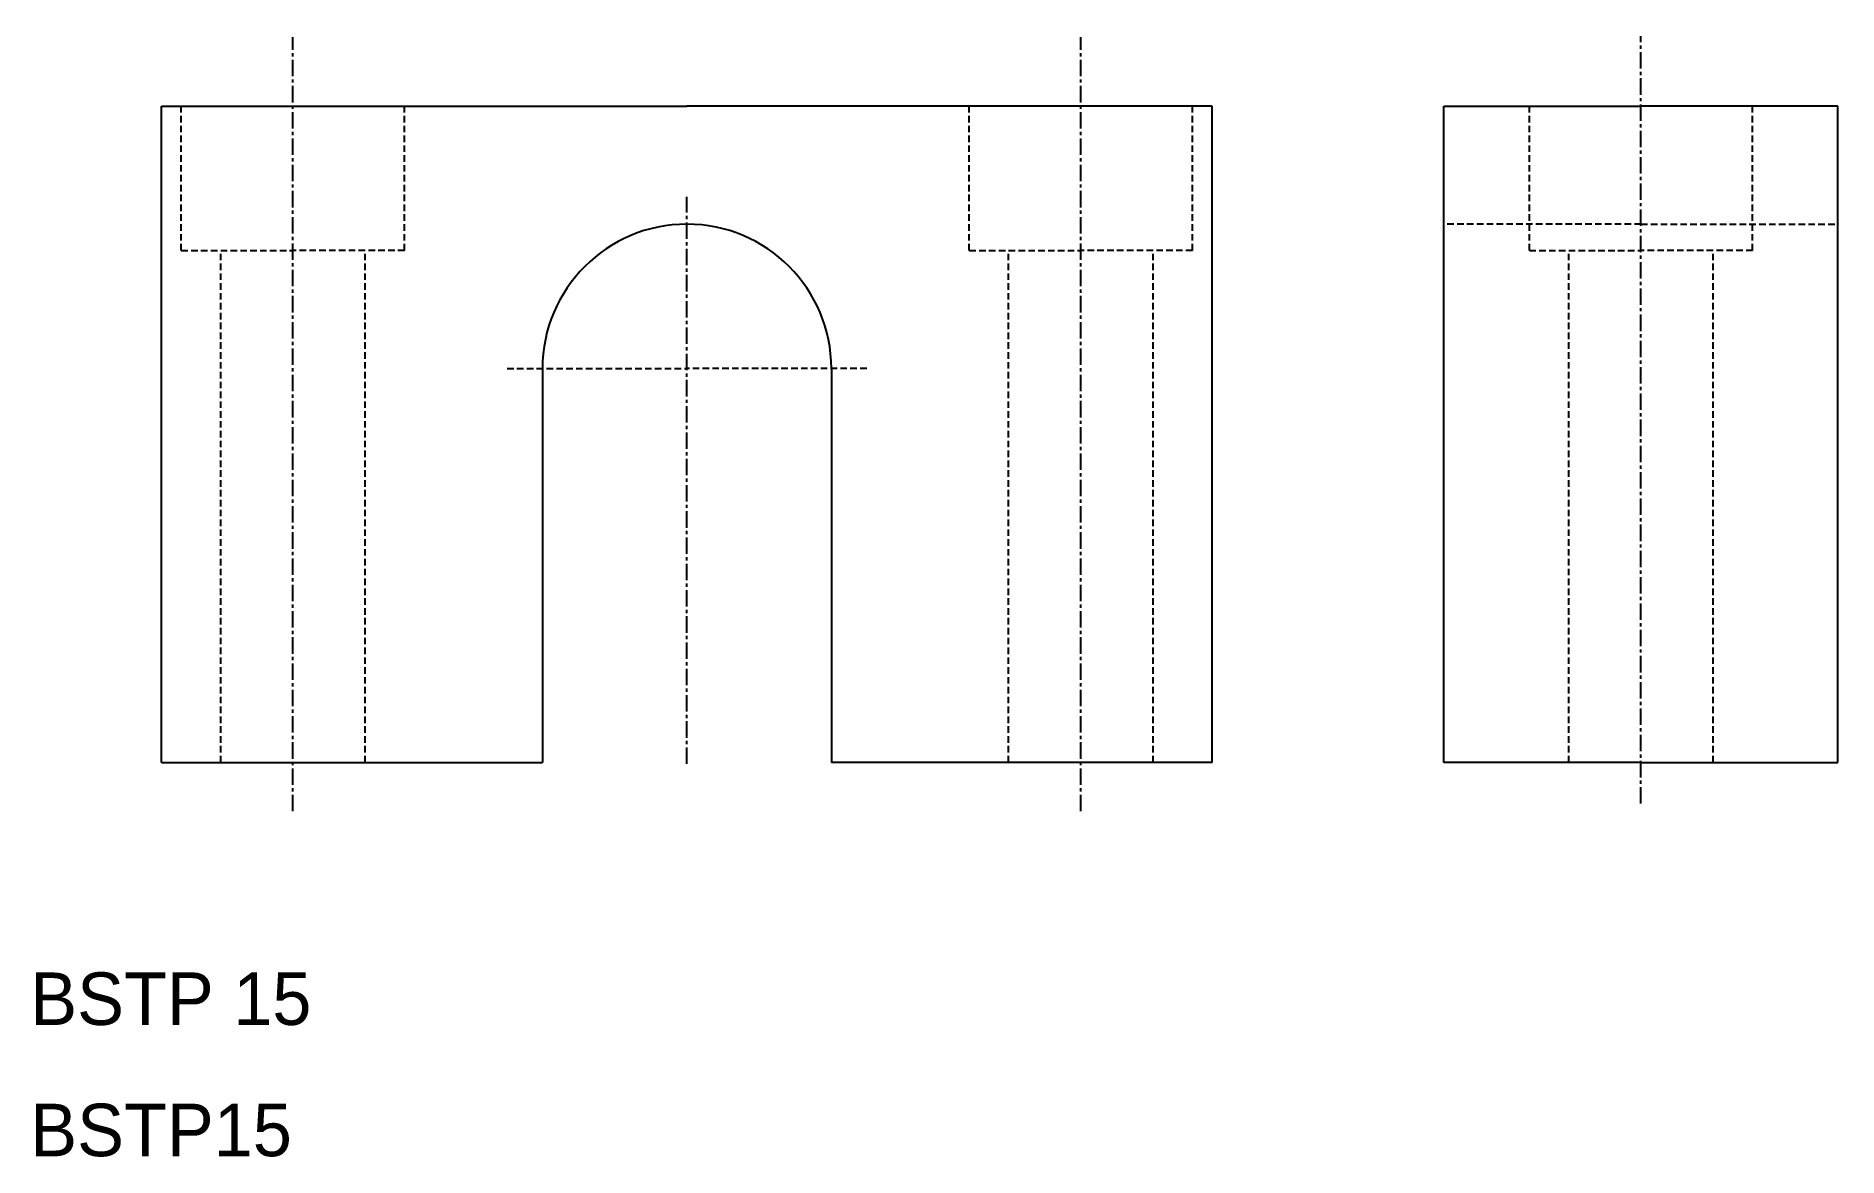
# Model space of a CAD drawing. Extents: x 10 to 148, y 10 to 95.
import ezdxf

# ---------------------------------------------------------------- set-up
doc = ezdxf.new("R2010")
doc.units = 0
doc.linetypes.add('CENTER', pattern=[2, 1.25, -0.25, 0.25, -0.25])
doc.linetypes.add('DASHED', pattern=[0.75, 0.5, -0.25])
doc.layers.get('0').update_dxf_attribs({"linetype": 'CONTINUOUS'})
doc.layers.add('CENTER', color=1, linetype='CENTER')

msp = doc.modelspace()

# ---------------------------------------------------------------- linework, layer by layer
at = {"color": 0}
for p, q in [((20, 40), (20, 90)), ((100, 40), (100, 90))]:
    msp.add_line(p, q, dxfattribs=at)
at = {"color": 7, "linetype": 'CONTINUOUS'}
for p, q in [((20, 90), (60, 90)), ((100, 90), (60, 90)), ((117.65, 40), (117.65, 90)), ((117.65, 90), (132.65, 90)), ((147.65, 90), (132.65, 90)), ((147.65, 40), (147.65, 90)), ((49, 70), (49, 40)), ((71, 70), (71, 40)), ((20, 40), (49, 40)), ((100, 40), (71, 40)), ((132.65, 40), (117.65, 40)), ((132.65, 40), (147.65, 40))]:
    msp.add_line(p, q, dxfattribs=at)
at = {"color": 3, "linetype": 'DASHED'}
for p, q in [((21.5, 79), (21.5, 90)), ((38.5, 79), (38.5, 90)), ((81.5, 79), (81.5, 90)), ((98.5, 79), (98.5, 90)), ((124.15, 79), (124.15, 90)), ((141.15, 79), (141.15, 90)), ((132.65, 81), (117.65, 81)), ((132.65, 81), (147.65, 81)), ((21.5, 79), (30, 79)), ((24.5, 40), (24.5, 79)), ((38.5, 79), (30, 79)), ((35.5, 40), (35.5, 79)), ((81.5, 79), (90, 79)), ((84.5, 40), (84.5, 79)), ((98.5, 79), (90, 79)), ((95.5, 40), (95.5, 79)), ((124.15, 79), (132.65, 79)), ((127.15, 40), (127.15, 79)), ((141.15, 79), (132.65, 79)), ((138.15, 40), (138.15, 79))]:
    msp.add_line(p, q, dxfattribs=at)
at = {"color": 7, "linetype": 'CONTINUOUS'}
for start, end in [(90, 180), (360, 90)]:
    msp.add_arc((60, 70), 11, start, end, dxfattribs=at)
at = {"layer": 'CENTER', "color": 1, "linetype": 'CENTER'}
for p, q in [((30, 36.28), (30, 95.25)), ((90, 36.28), (90, 95.25)), ((132.65, 36.86), (132.65, 95.33)), ((60, 39.88), (60, 83.07))]:
    msp.add_line(p, q, dxfattribs=at)
at = {"layer": 'CENTER', "color": 1, "linetype": 'DASHED'}
for p in [(46.31, 70), (73.69, 70)]:
    msp.add_line(p, (60, 70), dxfattribs=at)

# ---------------------------------------------------------------- texts
at = {"color": 7, "linetype": 'CONTINUOUS'}
for s, p in [('BSTP 15', (10, 20)), ('BSTP15', (10, 10))]:
    msp.add_text(s, height=4, dxfattribs=at).set_placement(p)

doc.saveas('drawing.dxf')
